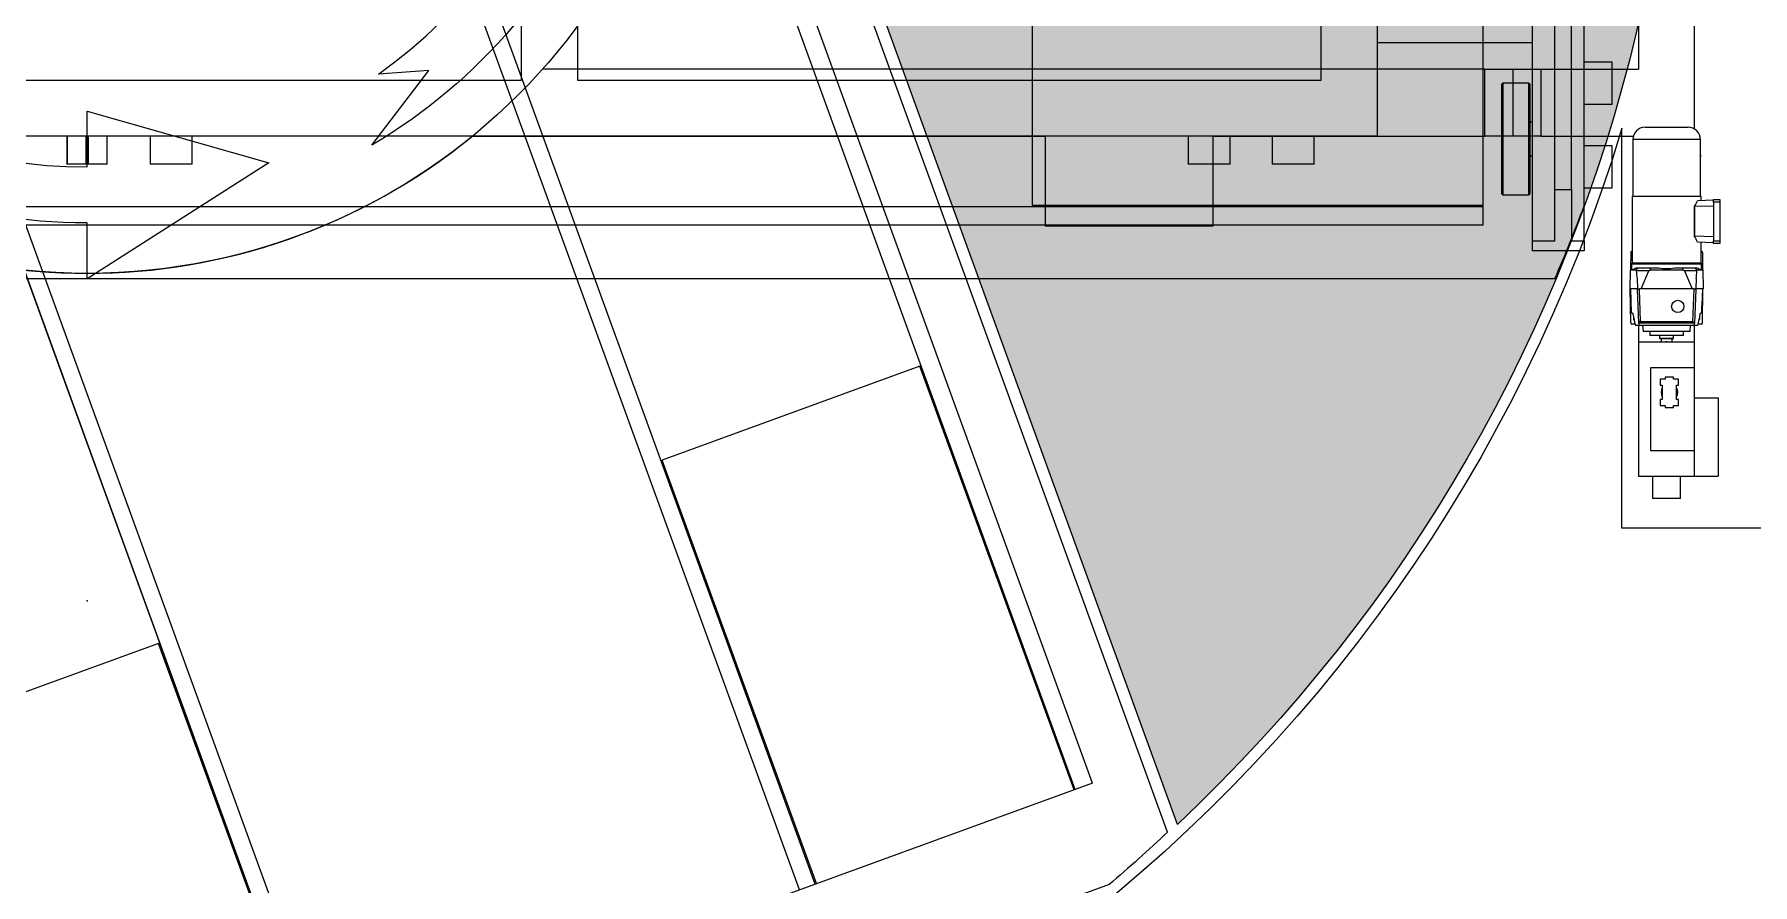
# Model space of a CAD drawing. Header units: millimetres. Extents: x 748 to 17792, y 1005 to 4889.
# Drawn here: x 1065 to 1372.1, y 1613.8 to 1765.7 of the extents above; entities that cross this region are included whole.
import ezdxf

# ---------------------------------------------------------------- set-up
doc = ezdxf.new("R2010")
doc.units = ezdxf.units.MM
doc.linetypes.add('PHANTOM', pattern=[12.7, 6.35, -1.27, 1.27, -1.27, 1.27, -1.27])
for name, color, linetype, true_color in [('PK24-SYS-ROOM', 8, 'Continuous', 0x808080), ('PK24E-COMP-PALLET', 132, 'Continuous', 0x00b7c8), ('PK24E-HELPER', 253, 'PHANTOM', 0xa1a1a1), ('PK24E-SYS-LIFT', 31, 'Continuous', 0xffcc5a)]:
    doc.layers.add(name, color=color, linetype=linetype, true_color=true_color)
doc.layers.add('PK24E-TTARROW', color=20, linetype='Continuous', lineweight=20, true_color=0xf54b32)

# ---------------------------------------------------------------- blocks, each defined once
blk = doc.blocks.new('ELIFTTT-CHASIS--TOP-COMP-PKE24')
at = {"layer": 'PK24E-HELPER'}
blk.add_point((0, -167.5), dxfattribs=at)
at = {"layer": 'PK24E-SYS-LIFT'}
for p, q in [((287.25, -83.22), (287.25, 83.22)), ((277.25, 72.5), (277.25, -72.5)), ((249.75, -72.5), (81.39, -72.5)), ((249.75, -84.5), (249.75, -72.5)), ((249.75, -72.5), (254.75, -72.5)), ((254.75, -72.5), (254.75, -84.5)), ((254.75, -72.5), (259.75, -72.5)), ((259.75, -72.5), (259.75, -84.5)), ((259.75, -72.5), (277.25, -72.5)), ((278.4, -82.9), (286.1, -82.9)), ((68.85, -84.5), (171.2, -84.5)), ((171.2, -84.5), (171.2, -100.5)), ((201.2, -100.5), (201.2, -84.5)), ((201.2, -84.5), (249.75, -84.5)), ((254.75, -84.5), (249.75, -84.5)), ((259.75, -84.5), (254.75, -84.5)), ((259.75, -84.5), (276.28, -84.5)), ((276.2, -85.1), (276.2, -95.25)), ((288.3, -85.1), (276.2, -85.1)), ((288.3, -87.8), (288.3, -85.1)), ((288.3, -88.12), (288.3, -87.8)), ((288.3, -95.25), (288.3, -88.12)), ((276.1, -95.25), (276.1, -107.18)), ((288.4, -95.25), (276.1, -95.25)), ((287.2, -97.08), (287.2, -102.38)), ((287.2, -97.08), (287.25, -97.08)), ((290.65, -97), (287.25, -97.08)), ((287.25, -97.01), (287.25, -97.08)), ((287.25, -97.08), (287.25, -102.38)), ((287.25, -97.08), (287.25, -97.08)), ((290.65, -95.9), (287.79, -96.05)), ((288.4, -96.02), (288.4, -95.25)), ((290.65, -96.28), (290.65, -95.78)), ((290.65, -95.78), (291.75, -95.78)), ((291.75, -96.28), (290.65, -96.28)), ((290.65, -96.28), (290.65, -103.18)), ((291.75, -95.78), (291.75, -96.28)), ((291.75, -96.28), (291.75, -103.18)), ((171.2, -100.5), (201.2, -100.5)), ((287.2, -102.38), (287.25, -102.38)), ((290.65, -102.45), (287.25, -102.38)), ((287.25, -102.38), (287.25, -102.38)), ((287.25, -102.45), (287.25, -102.38)), ((290.65, -103.56), (287.79, -103.41)), ((288.4, -107.18), (288.4, -103.44)), ((290.65, -103.18), (291.75, -103.18)), ((290.65, -103.68), (290.65, -103.18)), ((291.75, -103.68), (290.65, -103.68)), ((291.75, -103.18), (291.75, -103.68)), ((275.86, -105.25), (275.81, -108.33)), ((276, -107.35), (276, -108.31)), ((288.5, -107.35), (276, -107.35)), ((276.1, -105.05), (276.06, -105.05)), ((282.25, -107.18), (276.1, -107.18)), ((288.4, -107.18), (282.25, -107.18)), ((288.44, -105.05), (288.4, -105.05)), ((288.5, -108.31), (288.5, -107.35)), ((288.64, -105.25), (288.69, -108.33)), ((275.73, -108.41), (275.67, -111.75)), ((276, -108.14), (275.73, -108.41)), ((276.78, -108.41), (275.73, -108.41)), ((276.78, -108.41), (277.13, -108)), ((276.81, -108), (277.13, -108)), ((279.06, -108.55), (276.83, -108.55)), ((276.97, -109.94), (277.03, -111.69)), ((277.13, -108), (279.43, -108)), ((277.69, -111.75), (279.06, -108.55)), ((279.3, -108.41), (279.06, -108.55)), ((279.3, -108.41), (279.43, -108)), ((285.2, -108.41), (279.3, -108.41)), ((279.43, -108), (280.85, -108)), ((283.65, -108), (285.07, -108)), ((285.2, -108.41), (285.07, -108)), ((285.07, -108), (287.37, -108)), ((285.44, -108.55), (285.2, -108.41)), ((285.44, -108.55), (286.81, -111.75)), ((287.67, -108.55), (285.44, -108.55)), ((287.72, -108.41), (287.37, -108)), ((287.37, -108), (287.69, -108)), ((287.53, -109.94), (287.47, -111.69)), ((288.77, -108.41), (287.72, -108.41)), ((288.77, -108.41), (288.5, -108.14)), ((288.83, -111.75), (288.77, -108.41)), ((277.04, -111.75), (275.67, -111.75)), ((275.86, -117.85), (275.75, -111.75)), ((275.79, -111.75), (275.94, -116.1)), ((277.03, -111.69), (277.34, -111.91)), ((277.04, -111.91), (277.03, -111.69)), ((277.26, -117.91), (277.04, -111.91)), ((277.41, -111.75), (277.34, -111.91)), ((277.34, -111.91), (277.55, -117.61)), ((277.69, -111.75), (277.41, -111.75)), ((286.81, -111.75), (277.69, -111.75)), ((287.09, -111.75), (286.81, -111.75)), ((286.95, -117.61), (287.16, -111.91)), ((287.09, -111.75), (287.16, -111.91)), ((287.47, -111.69), (287.16, -111.91)), ((287.46, -111.91), (287.24, -117.91)), ((287.46, -111.91), (287.47, -111.69)), ((288.83, -111.75), (287.46, -111.75)), ((288.56, -116.1), (288.71, -111.75)), ((288.64, -117.85), (288.75, -111.75)), ((276.18, -116.1), (275.94, -116.1)), ((288.56, -116.1), (288.32, -116.1)), ((288.54, -115.62), (288.58, -115.63)), ((288.62, -114.18), (288.59, -114.17)), ((276.61, -118.05), (276.06, -118.05)), ((277.28, -118.3), (276.68, -118.3)), ((277.25, -118.3), (277.25, -121.25)), ((277.26, -117.91), (277.55, -117.61)), ((287.24, -117.91), (277.26, -117.91)), ((277.26, -117.91), (277.28, -118.3)), ((287.22, -118.3), (277.28, -118.3)), ((277.55, -117.61), (286.95, -117.61)), ((277.97, -118.3), (278.03, -119.4)), ((286.47, -119.4), (278.03, -119.4)), ((279.25, -119.4), (279.25, -120.1)), ((285.25, -120.1), (285.25, -119.4)), ((286.47, -119.4), (286.53, -118.3)), ((286.95, -117.61), (287.24, -117.91)), ((287.22, -118.3), (287.24, -117.91)), ((287.82, -118.3), (287.22, -118.3)), ((287.25, -121.25), (287.25, -118.3)), ((288.44, -118.05), (287.89, -118.05)), ((277.25, -121.25), (287.25, -121.25)), ((277.25, -121.25), (277.25, -145.25)), ((285.25, -120.1), (279.25, -120.1)), ((281, -120.1), (281, -120.6)), ((281, -120.6), (281.1, -120.7)), ((281, -120.6), (283.5, -120.6)), ((283.4, -120.7), (281.1, -120.7)), ((281.25, -120.7), (281.25, -121.25)), ((283.25, -121.25), (283.25, -120.7)), ((283.4, -120.7), (283.5, -120.6)), ((283.5, -120.6), (283.5, -120.1)), ((287.25, -125.85), (287.25, -121.25)), ((287.25, -125.85), (279.35, -125.85)), ((279.35, -125.85), (279.35, -140.65)), ((287.25, -140.65), (287.25, -125.85)), ((281.1, -127.88), (281.1, -128.98)), ((282.02, -127.88), (281.1, -127.88)), ((282.02, -127.55), (282.02, -127.88)), ((283.48, -127.55), (282.02, -127.55)), ((283.48, -127.88), (283.48, -127.55)), ((284.4, -127.88), (283.48, -127.88)), ((284.4, -128.98), (284.4, -127.88)), ((281.1, -128.98), (281.48, -128.98)), ((281.1, -131.52), (281.1, -132.62)), ((281.48, -131.52), (281.1, -131.52)), ((281.48, -128.98), (281.48, -131.52)), ((284.02, -128.98), (284.4, -128.98)), ((284.02, -131.52), (284.02, -128.98)), ((284.4, -131.52), (284.02, -131.52)), ((284.4, -132.62), (284.4, -131.52)), ((287.25, -131.25), (291.45, -131.25)), ((291.45, -131.25), (291.45, -145.25)), ((281.1, -132.62), (282.02, -132.62)), ((282.02, -132.62), (282.02, -132.95)), ((282.02, -132.95), (283.48, -132.95)), ((283.48, -132.62), (284.4, -132.62)), ((283.48, -132.95), (283.48, -132.62)), ((279.35, -140.65), (287.25, -140.65)), ((287.25, -145.25), (287.25, -140.65)), ((277.25, -145.25), (287.25, -145.25)), ((279.75, -145.25), (279.75, -149.25)), ((284.75, -149.25), (284.75, -145.25)), ((287.25, -145.25), (291.45, -145.25)), ((284.75, -149.25), (279.75, -149.25))]:
    blk.add_line(p, q, dxfattribs=at)
for centre, radius in [((0, 0), 109), ((284.25, -114.91), 1.1)]:
    blk.add_circle(centre, radius, dxfattribs=at)
for centre, radius, start, end in [((278.4, -85.1), 2.2, 90, 180), ((286.1, -85.1), 2.2, 0, 90), ((282.25, -93.43), 6.15, 323.5945, 324.3984), ((282.25, -106.03), 6.15, 35.6016, 36.4055), ((276.06, -105.25), 0.2, 90, 179), ((276.2, -107.35), 0.2, 120, 180), ((288.3, -107.35), 0.2, 0, 60), ((288.44, -105.25), 0.2, 1, 90), ((282.25, -101.91), 6.25, 257.0707, 282.9293), ((276.06, -117.85), 0.2, 181, 270), ((276.75, -117), 0.45, 155.4253, 227.7547), ((287.75, -117), 0.45, 312.2453, 24.5747), ((288.44, -117.85), 0.2, 270, 359), ((282.75, -130.25), 1.5, 147.8509, 212.1491), ((282.75, -130.25), 1.5, 327.8509, 32.1491)]:
    blk.add_arc(centre, radius, start, end, dxfattribs=at)
for centre, major_axis, ratio, start_param, end_param in [((282.25, -93.8), (4.43, 4.6), 0.92858, 4.894943, 5.068696), ((282.25, -105.66), (-4.43, 4.6), 0.92858, 4.356082, 4.529835), ((305.37, -85.52), (26.34, 26.35), 0.507143, 2.92615, 2.93364), ((304.57, -27.64), (17.65, 106.42), 0.210212, 2.468706, 2.489106), ((259.93, -27.64), (-17.65, 106.42), 0.210216, 3.79411, 3.814504), ((259.13, -85.52), (-26.34, 26.35), 0.507159, 3.349555, 3.357045), ((305.67, -111.06), (0, 29.91), 0.99939, 1.745058, 1.81444), ((258.83, -111.06), (0, 29.91), 0.99939, 4.468745, 4.538127)]:
    blk.add_ellipse(centre, major_axis=major_axis, ratio=ratio, start_param=start_param, end_param=end_param, dxfattribs=at)
for points, knots in [([(288.3, -87.8), (288.3, -87.8), (288.3, -87.81), (288.3, -87.83), (288.3, -87.87), (288.3, -87.92), (288.3, -87.98), (288.3, -88.03), (288.3, -88.08), (288.3, -88.11), (288.3, -88.12), (288.3, -88.12), (288.3, -88.12)], [0, 0, 0, 0, 0.106425, 0.212833, 0.319705, 0.427399, 0.535627, 0.64388, 0.751778, 0.859172, 0.966191, 1, 1, 1, 1]), ([(276, -108.31), (276, -108.31), (276, -108.34), (276.02, -108.35), (276.08, -108.36), (276.16, -108.34), (276.27, -108.29), (276.41, -108.23), (276.58, -108.14), (276.73, -108.05), (276.81, -108)], [0, 0, 0, 0, 0.053259, 0.184632, 0.316005, 0.44367, 0.571338, 0.702705, 0.834078, 1, 1, 1, 1]), ([(287.69, -108), (287.78, -108.05), (288, -108.18), (288.21, -108.29), (288.35, -108.34), (288.43, -108.36), (288.47, -108.35), (288.5, -108.34), (288.5, -108.31), (288.5, -108.31)], [0, 0, 0, 0, 0.189659, 0.44506, 0.57653, 0.707999, 0.799497, 0.930008, 1, 1, 1, 1]), ([(276.18, -116.1), (276.19, -116.11), (276.21, -116.12), (276.22, -116.18), (276.23, -116.23), (276.24, -116.25)], [0, 0, 0, 0, 0.43316, 0.866325, 1, 1, 1, 1]), ([(288.26, -116.25), (288.27, -116.21), (288.29, -116.14), (288.31, -116.1), (288.31, -116.1), (288.32, -116.1)], [0, 0, 0, 0, 0.432931, 0.865827, 1, 1, 1, 1]), ([(288.58, -114.19), (288.58, -114.19), (288.57, -114.2), (288.56, -114.28), (288.54, -114.44), (288.53, -114.66), (288.51, -114.9), (288.51, -115.15), (288.51, -115.36), (288.52, -115.53), (288.53, -115.62), (288.53, -115.62), (288.54, -115.61)], [0, 0, 0, 0, 0.009511, 0.124893, 0.240611, 0.356456, 0.472081, 0.587302, 0.702221, 0.817124, 0.932235, 1, 1, 1, 1]), ([(288.61, -114.18), (288.61, -114.18), (288.61, -114.16), (288.61, -114.22), (288.6, -114.37), (288.6, -114.62), (288.6, -114.9), (288.59, -115.18), (288.59, -115.43), (288.58, -115.58), (288.58, -115.64), (288.58, -115.63), (288.58, -115.63)], [0, 0, 0, 0, 0.000422, 0.125216, 0.249969, 0.374831, 0.499914, 0.625089, 0.750116, 0.875001, 0.999834, 1, 1, 1, 1]), ([(288.58, -115.24), (288.58, -115.23), (288.58, -115.15), (288.59, -114.97), (288.6, -114.73), (288.6, -114.53), (288.6, -114.43), (288.6, -114.39)], [0, 0, 0, 0, 0.041978, 0.306281, 0.570431, 0.834353, 1, 1, 1, 1]), ([(288.6, -114.39), (288.6, -114.33), (288.6, -114.23), (288.59, -114.2), (288.59, -114.18)], [0, 0, 0, 0, 0.500013, 1, 1, 1, 1]), ([(276.67, -118.28), (276.67, -118.28), (276.67, -118.3), (276.68, -118.3), (276.68, -118.3)], [0, 0, 0, 0, 0.485402, 1, 1, 1, 1]), ([(287.82, -118.3), (287.82, -118.3), (287.83, -118.3), (287.83, -118.28), (287.83, -118.28)], [0, 0, 0, 0, 0.487803, 1, 1, 1, 1]), ([(282.41, -121.25), (282.39, -121.24), (282.34, -121.21), (282.25, -121.2), (282.16, -121.21), (282.11, -121.24), (282.09, -121.25)], [0, 0, 0, 0, 0.230406, 0.49981, 0.78779, 1, 1, 1, 1])]:
    blk.add_open_spline(points, degree=3, knots=knots, dxfattribs=at)
blk = doc.blocks.new('ELIFTTT-TT--TOP-COMP-PKE24')
at = {"layer": 'PK24E-SYS-LIFT'}
for p, q in [((258.3, -103.22), (258.3, 103.22)), ((267.5, -103.22), (267.5, 103.22)), ((262.25, -94), (262.25, 94)), ((265.25, -94), (265.25, 94)), ((230.5, 84.5), (230.5, -84.5)), ((77.6, -74.5), (77.6, 74.5)), ((87.6, 74.5), (87.6, -74.5)), ((220.5, -74.5), (220.5, 74.5)), ((230.5, -67.75), (258.3, -67.75)), ((272.5, -71.25), (267.5, -71.25)), ((272.5, -78.75), (272.5, -71.25)), ((-77.6, -74.5), (77.6, -74.5)), ((87.6, -74.5), (220.5, -74.5)), ((252.8, -94.8), (252.8, -75.2)), ((257.6, -75), (253, -75)), ((253, -75), (253, -95)), ((257.6, -95), (257.6, -75)), ((257.8, -75.2), (257.8, -94.8)), ((267.5, -78.75), (272.5, -78.75)), ((258.3, -82), (257.8, -82)), ((230.5, -84.5), (-230.5, -84.5)), ((-3.6, -84.5), (-3.6, -89.5)), ((-3.58, -84.5), (-3.58, -89.5)), ((-0.17, -89.5), (-0.17, -84.5)), ((0.17, -84.5), (0.17, -89.5)), ((3.58, -89.5), (3.58, -84.5)), ((3.6, -89.5), (3.6, -84.5)), ((11.25, -84.5), (11.25, -89.5)), ((18.75, -89.5), (18.75, -84.5)), ((196.75, -84.5), (196.75, -89.5)), ((204.25, -89.5), (204.25, -84.5)), ((211.75, -84.5), (211.75, -89.5)), ((219.25, -89.5), (219.25, -84.5)), ((257.8, -88), (258.3, -88)), ((272.5, -86.25), (267.5, -86.25)), ((272.5, -93.75), (272.5, -86.25)), ((-3.58, -89.5), (-3.6, -89.5)), ((-0.17, -89.5), (-3.58, -89.5)), ((0.17, -89.5), (-0.17, -89.5)), ((3.58, -89.5), (0.17, -89.5)), ((3.6, -89.5), (3.58, -89.5)), ((18.75, -89.5), (11.25, -89.5)), ((204.25, -89.5), (196.75, -89.5)), ((215.5, -89.5), (211.75, -89.5)), ((219.25, -89.5), (215.5, -89.5)), ((253, -95), (257.6, -95)), ((262.25, -94), (265.25, -94)), ((262.25, -103.22), (262.25, -94)), ((265.25, -94), (265.25, -103.22)), ((267.5, -93.75), (272.5, -93.75)), ((258.3, -105), (258.3, -103.22)), ((258.3, -103.22), (262.25, -103.22)), ((265.25, -103.22), (267.5, -103.22)), ((267.5, -103.22), (267.5, -105)), ((267.5, -105), (258.3, -105))]:
    blk.add_line(p, q, dxfattribs=at)
for centre, radius, start, end in [((253, -75.2), 0.2, 90, 180), ((257.6, -75.2), 0.2, 0, 90), ((0, 0), 109, 230.8258, 309.1742), ((253, -94.8), 0.2, 180, 270), ((257.6, -94.8), 0.2, 270, 0)]:
    blk.add_arc(centre, radius, start, end, dxfattribs=at)
blk = doc.blocks.new('*U56')
at = {"layer": 'PK24E-COMP-PALLET'}
for p, q in [((249.45, -100.42), (249.45, 100.42)), ((168.92, 47.89), (168.92, 96.89)), ((267.5, -96.99), (267.5, 96.99)), ((249.45, 47.67), (-249.45, 47.67)), ((249.45, 47.89), (168.92, 47.89)), ((249.45, 44.65), (-249.45, 44.65)), ((249.45, -44.65), (-249.45, -44.65)), ((249.45, -47.67), (-249.45, -47.67)), ((168.92, -96.89), (168.92, -47.89)), ((249.45, -47.89), (168.92, -47.89)), ((249.45, -97.11), (-249.45, -97.11)), ((249.45, -96.89), (168.92, -96.89)), ((249.45, -100.42), (-249.45, -100.42)), ((262.27, -110), (-262.27, -110))]:
    blk.add_line(p, q, dxfattribs=at)
blk.add_arc((7.5, 0), 277.5, 336.6469, 339.5434, dxfattribs=at)
blk = doc.blocks.new('TTARROW---TOP-DECOR-PK24')
at = {"layer": 'PK24E-TTARROW'}
for points in [[(0, 90), (0, 80), (-32.49, 89.27), (0, 110), (0, 100, -0.763437), (50.85, -86.11), (61.06, -72.77), (52.06, -73.42, 0.73095)], [(0, -90), (0, -80), (32.49, -89.27), (0, -110), (0, -100, -0.763437), (-50.85, 86.11), (-61.06, 72.77), (-52.06, 73.42, 0.73095)]]:
    blk.add_lwpolyline(points, format="xyb", close=True, dxfattribs=at)
blk = doc.blocks.new('ELIFTTT---TOP-SYS-PKE24')
for name in ['ELIFTTT-CHASIS--TOP-COMP-PKE24', 'ELIFTTT-TT--TOP-COMP-PKE24', '*U56', 'TTARROW---TOP-DECOR-PK24']:
    blk.add_blockref(name, (0, 0))
blk = doc.blocks.new('*U60')
at = {"layer": 'PK24-SYS-ROOM'}
h = blk.add_hatch(dxfattribs=at)
h.set_pattern_fill('ANGLE', color=256, angle=-20)
h.set_pattern_definition([(340, (-12544.818, -11706.171), (2.3890107, 6.563753), [5.08, -1.905]), (70, (-12544.818, -11706.171), (-6.563753, 2.3890107), [5.08, -1.905])])
edge = h.paths.add_edge_path()
edge.add_line((194.82, 207.44), (16, -283.87))
edge.add_arc((0.17, 0.09), 284.4, 273.1918, 406.8082)
for points in [[(-274, 83.09), (-274, 112.14), (-274, 154.51), (-294, 154.51), (-294, 252.11), (-294, 349.72), (311.13, 349.72), (311, 252.11), (311, 154.51), (274.26, 154.51), (274.26, 112.14), (274.26, 83.06, 0.742222)], [(194.82, 207.44), (16, -283.87, 0.659481)]]:
    blk.add_lwpolyline(points, format="xyb", close=True, dxfattribs=at)
for rotation in [70.00000000000017, 70.00000000000003]:
    blk.add_blockref('*U56', (0, 0), dxfattribs=dict(at, rotation=rotation))

msp = doc.modelspace()

# ---------------------------------------------------------------- block references
at = {"color": 50, "lineweight": 9, "xscale": -1, "rotation": 180}
msp.add_blockref('*U60', (1074.44, 1832), dxfattribs=at)
at = {"color": 50, "lineweight": 9}
msp.add_blockref('ELIFTTT---TOP-SYS-PKE24', (1074.44, 1832), dxfattribs=at)

doc.saveas('drawing.dxf')
